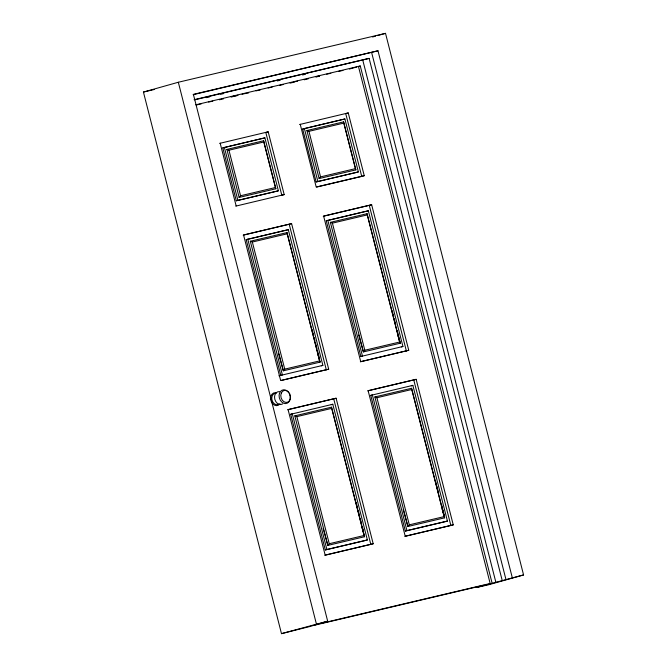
<?xml version="1.0" encoding="UTF-8"?>
<svg xmlns="http://www.w3.org/2000/svg" width="667" height="667" viewBox="0 0 667 667"><rect width="100%" height="100%" fill="white"/><g stroke="black" fill="none" stroke-linecap="round" stroke-linejoin="round"><path stroke-width="1" d="M239.136 197.432L240.562 195.756L275.404 187.527L275.871 188.761L239.136 197.432L226.897 149.425L263.632 140.762L275.871 188.761M319.134 178.548L320.56 176.872L355.403 168.651L355.87 169.885L319.134 178.548L306.903 130.549L343.63 121.878L355.87 169.885M317.584 353.218L320.06 362.148L287.035 232.583L250.308 241.254L283.333 370.81L320.06 362.148L319.601 360.914L284.751 369.134L283.333 370.81L278.648 353.952M397.916 335.318L400.117 343.255L367.092 213.69L330.365 222.361L363.39 351.918L400.117 343.255L399.658 342.021L364.807 350.242L363.39 351.918L358.704 335.059M362.089 527.805L364.566 536.735L331.541 407.17L294.806 415.841L327.83 545.398L364.566 536.735L364.099 535.501L329.256 543.722L327.83 545.398L323.153 528.539M442.138 508.913L444.622 517.842L411.597 388.277L374.862 396.948L407.887 526.505L444.622 517.842L444.155 516.608L409.313 524.829L407.887 526.505L403.21 509.646M512.264 577.605L377.981 50.784L193.388 94.355L327.672 621.169L309.83 626.53L281.482 633.65L143.43 92.063L178.322 82.249L385.518 33.35L523.57 574.937L488.678 584.751L476.78 587.41L523.57 574.937M372.561 36.993L375.554 36.151M377.547 35.593L385.518 33.35M193.13 94.697L377.981 50.784M194.831 99.808L369.126 58.388L502.159 580.282M349.4 69.043L356.645 67M492.046 582.95L360.272 65.983L358.462 66.492L490.162 583.483L320.627 623.487M268.192 131.816L265.816 132.483L281.816 195.256L284.192 194.589L268.192 131.816L219.785 143.347M222.803 147.857L264.891 137.852L278.381 190.779L276.797 191.229L236.293 200.784L222.803 147.857L264.891 137.852M361.731 176.405L364.249 175.696L348.249 112.923L345.731 113.632L361.731 176.405L316.7 187.035M302.66 129.014L344.889 118.968L358.379 171.903L356.653 172.386L316.15 181.941L302.66 129.014L344.889 118.968M236.293 200.784L278.381 190.779M316.15 181.941L358.379 171.903M243.188 235.176L291.596 223.637L328.698 369.176L281.291 380.473M247.799 239.236L282.383 374.929L280.799 375.371L246.206 239.678L247.799 239.236L288.294 229.673L322.878 365.366L321.294 365.816M323.245 216.283L371.652 204.744L408.754 350.283L360.338 361.814M288.294 229.673L246.206 239.678M402.935 346.473L360.855 356.478L326.263 220.785L368.351 210.78L402.935 346.473L401.351 346.923M368.351 210.78L326.263 220.785M360.855 356.478L362.439 356.028L327.847 220.343M287.694 409.763L336.101 398.224L373.195 543.763L324.787 555.294M290.712 414.265L292.296 413.823L326.888 549.516L325.296 549.958L290.712 414.265L332.8 404.26L367.384 539.953L365.799 540.403M367.742 390.87L416.158 379.331L453.252 524.871L404.844 536.401M331.207 404.711L332.8 404.26M370.769 395.373L372.353 394.931L406.937 530.624L405.353 531.065L370.769 395.373L412.848 385.368L447.44 521.06L445.856 521.511M411.264 385.818L412.848 385.368M281.482 633.65L327.672 621.169M143.43 92.063L154.552 89.436M194.089 99.691L369.126 58.388M206.42 97.64L209.463 96.932M220.585 94.305L223.62 93.588M277.247 80.932L280.282 80.215M302.543 74.962L305.578 74.245M195.79 104.802L360.272 65.983M196.64 104.969L201.559 103.727M208.621 102.059L212.79 101.159M230.815 96.823L238.011 95.206M242.046 94.255L246.09 93.305M256.045 90.862L260.213 89.97M268.159 88.011L272.194 87.052M279.39 85.443L283.425 84.492M293.38 82.058L297.549 81.157M315.583 76.813L319.618 75.863M326.68 74.195L330.849 73.295M338.794 71.336L342.963 70.444M219.426 99.792L223.47 98.841M231.541 96.94L237.594 95.506M245.664 93.605L248.691 92.888M290.07 83.125L294.105 82.174M304.194 79.79L308.229 78.839M316.3 76.93L319.335 76.221M299.691 124.496L348.249 112.923M226.897 149.425L228.948 150.208L263.798 141.988L263.632 140.762M306.903 130.549L308.946 131.332L343.797 123.112L343.63 121.878M235.785 206.12L284.192 194.589M364.249 175.696L316.216 187.035L300.217 124.262M291.596 223.637L243.563 234.976L280.665 380.515L328.698 369.176M371.652 204.744L323.62 216.083L360.722 361.622L408.754 350.283M250.308 241.254L252.351 242.038L287.202 233.809L287.035 232.583M330.365 222.361L332.408 223.145L367.259 214.916L367.092 213.69M278.914 375.813L322.878 365.366M336.101 398.224L288.069 409.563L325.163 555.094L373.195 543.763M416.158 379.331L368.126 390.67L405.219 536.201L453.252 524.871M294.806 415.841L296.857 416.625L331.707 408.396L331.541 407.17M374.862 396.948L376.913 397.732L411.756 389.503L411.597 388.277M326.888 549.516L367.384 539.953M406.937 530.624L447.44 521.06M325.296 549.958L366.233 540.295M405.353 531.065L446.29 521.402M314.29 625.271L483.817 585.267M371.644 52.568L505.928 579.39M362.781 60.172L495.814 582.066M369.276 205.419L406.37 350.959M413.773 380.007L450.875 525.538M392.129 310.739L393.663 316.767M394.18 318.776L395.714 324.804M397.249 330.84L398.274 334.859M398.791 336.868L400.325 342.896M435.601 481.307L436.376 484.317M436.885 486.326L438.419 492.363M441.496 504.419L442.263 507.437M442.78 509.446L444.314 515.474M343.797 123.112L355.403 168.651M367.259 214.916L399.658 342.021M411.756 389.503L444.155 516.608M308.946 131.332L320.56 176.872M332.408 223.145L364.807 350.242M376.913 397.732L409.313 524.829M304.385 128.531L317.876 181.457M289.22 224.312L326.321 369.851M333.725 398.899L370.819 544.43M312.073 329.631L313.607 335.659M314.124 337.669L314.891 340.687M315.399 342.696L316.942 348.724M317.45 350.734L318.993 356.77M356.061 502.209L357.595 508.237M358.112 510.247L359.646 516.275M360.163 518.292L361.697 524.32M362.214 526.33L363.232 530.348M263.798 141.988L275.404 187.527M287.202 233.809L319.601 360.914M331.707 408.396L364.099 535.501M228.948 150.208L240.562 195.756M252.351 242.038L284.751 369.134M296.857 416.625L329.256 543.722M224.387 147.407L237.877 200.333M220.16 143.155L236.16 205.928M178.322 82.249L316.366 623.837M289.345 393.705A7.029 5.453 74.2 0 1 285.209 403.602A7.029 5.453 74.2 0 1 279.49 393.255A7.029 5.453 74.2 0 1 288.911 392.93M282.616 403.927A6.587 5.103 74.2 0 1 274.796 399.241A6.587 5.103 74.2 0 1 279.473 391.604M280.023 403.718A6.587 5.103 74.2 0 1 271.227 401.451A6.587 5.103 74.2 0 1 275.546 392.713M278.964 404.219A5.861 4.544 74.2 0 1 272.003 400.058A5.861 4.544 74.2 0 1 276.171 393.255M281.307 392.98A6.128 4.752 74.2 0 0 285.91 402.426A6.128 4.752 74.2 0 0 289.728 393.805A6.128 4.752 74.2 0 0 281.307 392.98"/></g></svg>
